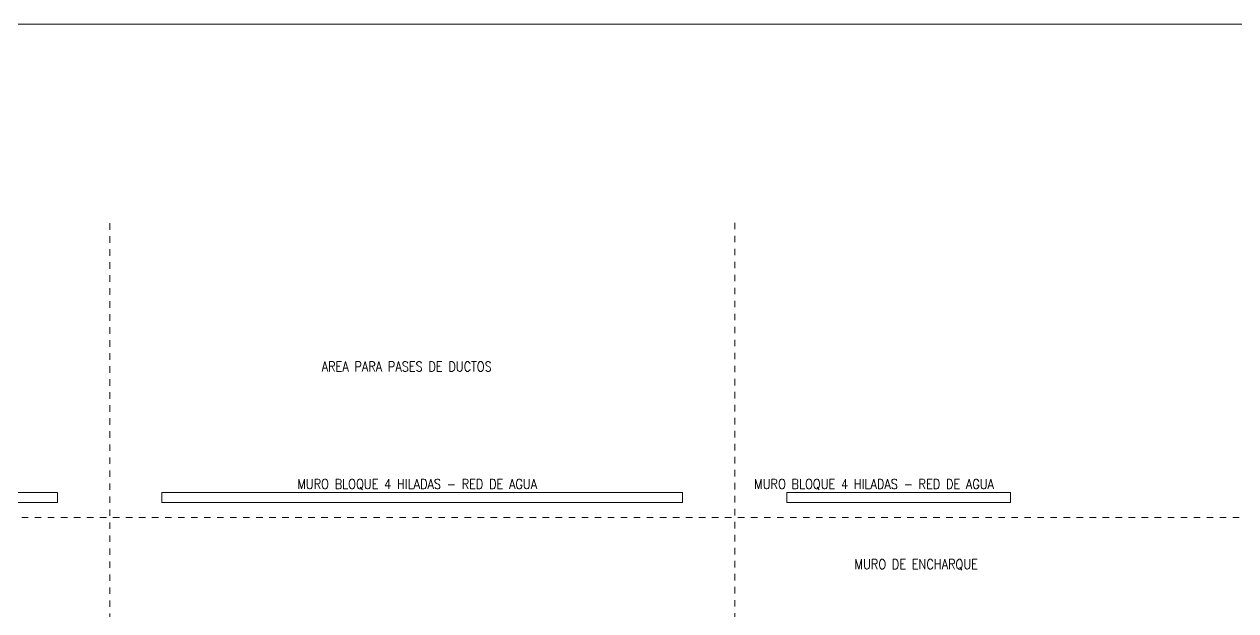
# Model space of a CAD drawing. Header units: millimetres. Extents: x 1010 to 1494, y -119 to 564.
# Drawn here: x 1115.35 to 1133.96, y 373.89 to 382.91 of the extents above; entities that cross this region are included whole.
import ezdxf

# ---------------------------------------------------------------- set-up
doc = ezdxf.new("R2010")
doc.units = ezdxf.units.MM
doc.linetypes.add('DASHDOT', pattern=[1, 0.5, -0.25, 0, -0.25])
doc.layers.get('0').update_dxf_attribs({"lineweight": 9})
for name, color, linetype, lineweight in [('Estructura', 170, 'Continuous', 9), ('Marca', 1, 'Continuous', 9), ('MRC', 2, 'Continuous', 9), ('Texto', 7, 'Continuous', 9)]:
    doc.layers.add(name, color=color, linetype=linetype, lineweight=lineweight)
doc.styles.add('ROMANS', font='romans', dxfattribs={"width": 0.7})

# ---------------------------------------------------------------- blocks, each defined once
blk = doc.blocks.new('*A392')
at = {"layer": 'Marca', "linetype": 'DASHDOT', "lineweight": 0}
blk.add_line((33940, 30035), (90693, 30035), dxfattribs=at)
blk = doc.blocks.new('*A396')
at = {"layer": 'Marca', "linetype": 'DASHDOT', "lineweight": 0}
blk.add_line((74890, 665), (74890, 34593), dxfattribs=at)
blk = doc.blocks.new('*A397')
at = {"layer": 'Marca', "linetype": 'DASHDOT', "lineweight": 0}
blk.add_line((65290, 658), (65290, 34593), dxfattribs=at)

msp = doc.modelspace()

# ---------------------------------------------------------------- linework, layer by layer
at = {"layer": 'Estructura'}
msp.add_lwpolyline([(1079.7975, 382.91227), (1145.99331, 382.91227), (1145.99331, 335.50561), (1079.7975, 335.50561)], close=True, dxfattribs=at)
at = {"layer": 'MRC'}
for points in [[(1107.85954, 375.71089), (1115.85954, 375.71089), (1115.85954, 375.56089), (1107.85954, 375.56089)], [(1117.45954, 375.71089), (1125.45954, 375.71089), (1125.45954, 375.56089), (1117.45954, 375.56089)], [(1127.05954, 375.71089), (1130.49823, 375.71089), (1130.49823, 375.56089), (1127.05954, 375.56089)]]:
    msp.add_lwpolyline(points, close=True, dxfattribs=at)

# ---------------------------------------------------------------- block references
at = {"lineweight": 0, "xscale": 0.001, "yscale": 0.001, "zscale": 0.001}
for name in ['*A397', '*A396', '*A392']:
    msp.add_blockref(name, (1051.36993, 345.29563), dxfattribs=at)

# ---------------------------------------------------------------- texts
at = {"layer": 'Texto', "style": 'ROMANS', "width": 0.85}
for s, p in [('AREA PARA PASES DE DUCTOS', (1119.91618, 377.57494)), ('MURO BLOQUE 4 HILADAS - RED DE AGUA', (1119.54181, 375.76777)), ('MURO BLOQUE 4 HILADAS - RED DE AGUA', (1126.55908, 375.76777)), ('MURO DE ENCHARQUE  ', (1128.09964, 374.53602))]:
    msp.add_text(s, height=0.15, dxfattribs=at).set_placement(p)

doc.saveas('drawing.dxf')
